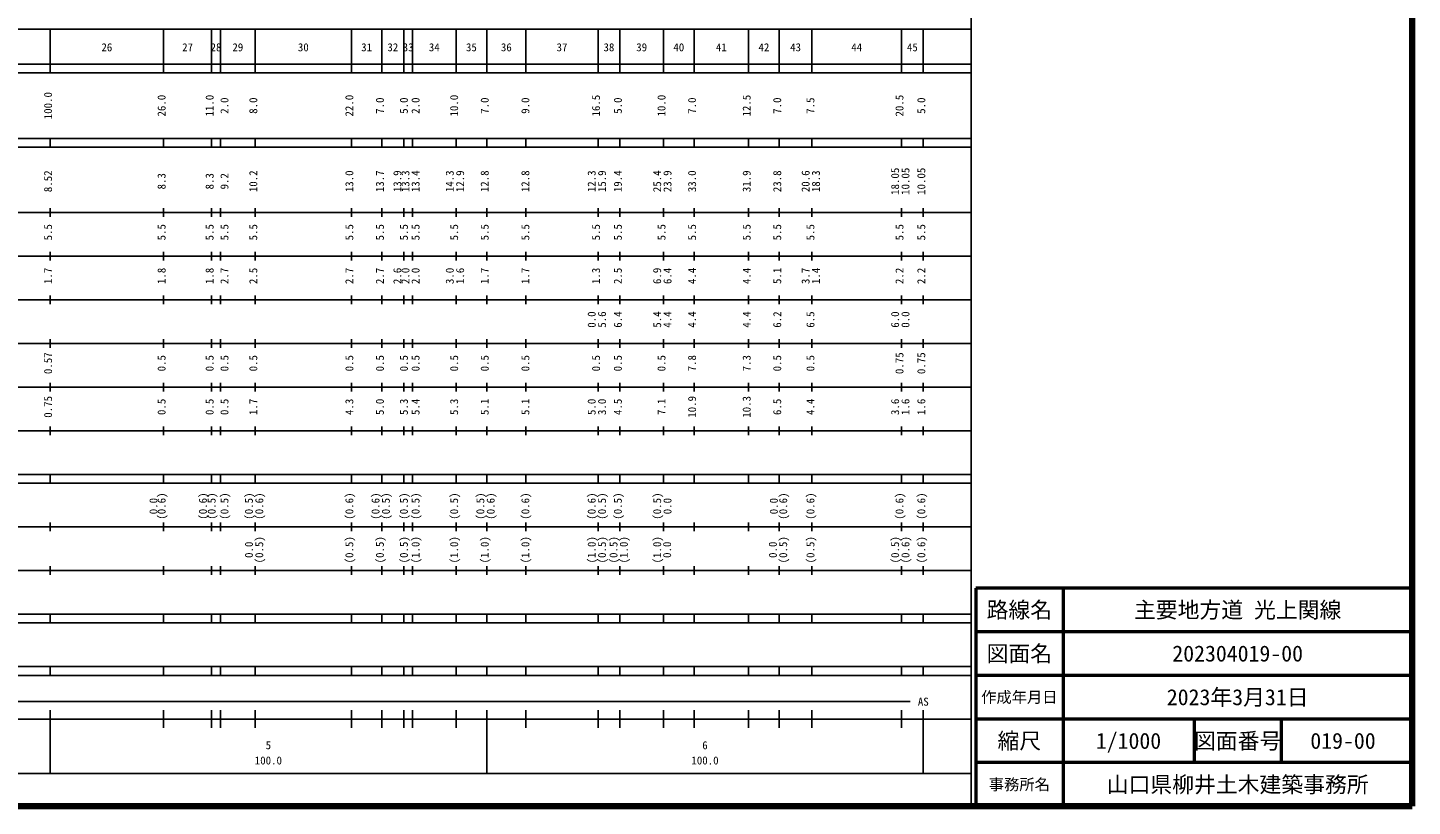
# Model space of a CAD drawing. Units: millimetres on the paper, enlarged 1000 times. Extents: x 40000 to 680000, y 20000 to 380000.
# Drawn here: x 362875 to 680000, y 20000 to 198357 of the extents above; entities that cross this region are included whole.
import ezdxf
from ezdxf.enums import TextEntityAlignment as Align

# ---------------------------------------------------------------- set-up
doc = ezdxf.new("R2010")
doc.units = ezdxf.units.MM
doc.header["$LTSCALE"] = 1000
for name, color, linetype, lineweight in [('M-TTL', 2, 'Continuous', 140), ('M-TTL-BAND', 7, 'Continuous', 25), ('M-TTL-FRAM', 2, 'Continuous', 50), ('M-TTL-LINE', 7, 'Continuous', 50)]:
    doc.layers.add(name, color=color, linetype=linetype, lineweight=lineweight)
doc.layers.add('M-TTL-TXT', color=7, linetype='Continuous')
doc.styles.add('ＭＳ ゴシック', font='')
doc.styles.get('ＭＳ ゴシック').set_extended_font_data('MS Gothic')

msp = doc.modelspace()

# ---------------------------------------------------------------- linework, layer by layer
at = {"layer": 'M-TTL'}
for p, q in [((680000, 20000), (680000, 380000)), ((40000, 20000), (680000, 20000))]:
    msp.add_line(p, q, dxfattribs=at)
at = {"layer": 'M-TTL-BAND'}
for p, q in [((579000, 20000), (579000, 370000)), ((68000, 198000), (579000, 198000)), ((368000, 188000), (368000, 198000)), ((394000, 188000), (394000, 198000)), ((405000, 188000), (405000, 198000)), ((407000, 188000), (407000, 198000)), ((415000, 188000), (415000, 198000)), ((437000, 188000), (437000, 198000)), ((444000, 188000), (444000, 198000)), ((449000, 188000), (449000, 198000)), ((451000, 188000), (451000, 198000)), ((461000, 188000), (461000, 198000)), ((468000, 188000), (468000, 198000)), ((477000, 188000), (477000, 198000)), ((493500, 188000), (493500, 198000)), ((498500, 188000), (498500, 198000)), ((508500, 188000), (508500, 198000)), ((515500, 188000), (515500, 198000)), ((528000, 188000), (528000, 198000)), ((535000, 188000), (535000, 198000)), ((542500, 188000), (542500, 198000)), ((563000, 188000), (563000, 198000)), ((568000, 188000), (568000, 198000)), ((40000, 190000), (579000, 190000)), ((40000, 188000), (579000, 188000)), ((40000, 173000), (579000, 173000)), ((368000, 171000), (368000, 173000)), ((394000, 171000), (394000, 173000)), ((405000, 171000), (405000, 173000)), ((407000, 171000), (407000, 173000)), ((415000, 171000), (415000, 173000)), ((437000, 171000), (437000, 173000)), ((444000, 171000), (444000, 173000)), ((449000, 171000), (449000, 173000)), ((451000, 171000), (451000, 173000)), ((461000, 171000), (461000, 173000)), ((468000, 171000), (468000, 173000)), ((477000, 171000), (477000, 173000)), ((493500, 171000), (493500, 173000)), ((498500, 171000), (498500, 173000)), ((508500, 171000), (508500, 173000)), ((515500, 171000), (515500, 173000)), ((528000, 171000), (528000, 173000)), ((535000, 171000), (535000, 173000)), ((542500, 171000), (542500, 173000)), ((563000, 171000), (563000, 173000)), ((568000, 171000), (568000, 173000)), ((40000, 171000), (579000, 171000)), ((40000, 156000), (579000, 156000)), ((368000, 155000), (368000, 157000)), ((394000, 155000), (394000, 157000)), ((405000, 155000), (405000, 157000)), ((407000, 155000), (407000, 157000)), ((415000, 155000), (415000, 157000)), ((437000, 155000), (437000, 157000)), ((444000, 155000), (444000, 157000)), ((449000, 155000), (449000, 157000)), ((451000, 155000), (451000, 157000)), ((461000, 155000), (461000, 157000)), ((468000, 155000), (468000, 157000)), ((477000, 155000), (477000, 157000)), ((493500, 155000), (493500, 157000)), ((498500, 155000), (498500, 157000)), ((508500, 155000), (508500, 157000)), ((515500, 155000), (515500, 157000)), ((528000, 155000), (528000, 157000)), ((535000, 155000), (535000, 157000)), ((542500, 155000), (542500, 157000)), ((563000, 155000), (563000, 157000)), ((568000, 155000), (568000, 157000)), ((46000, 146000), (579000, 146000)), ((368000, 145000), (368000, 147000)), ((394000, 145000), (394000, 147000)), ((405000, 145000), (405000, 147000)), ((407000, 145000), (407000, 147000)), ((415000, 145000), (415000, 147000)), ((437000, 145000), (437000, 147000)), ((444000, 145000), (444000, 147000)), ((449000, 145000), (449000, 147000)), ((451000, 145000), (451000, 147000)), ((461000, 145000), (461000, 147000)), ((468000, 145000), (468000, 147000)), ((477000, 145000), (477000, 147000)), ((493500, 145000), (493500, 147000)), ((498500, 145000), (498500, 147000)), ((508500, 145000), (508500, 147000)), ((515500, 145000), (515500, 147000)), ((528000, 145000), (528000, 147000)), ((535000, 145000), (535000, 147000)), ((542500, 145000), (542500, 147000)), ((563000, 145000), (563000, 147000)), ((568000, 145000), (568000, 147000)), ((368000, 135000), (368000, 137000)), ((394000, 135000), (394000, 137000)), ((405000, 135000), (405000, 137000)), ((407000, 135000), (407000, 137000)), ((415000, 135000), (415000, 137000)), ((437000, 135000), (437000, 137000)), ((444000, 135000), (444000, 137000)), ((449000, 135000), (449000, 137000)), ((451000, 135000), (451000, 137000)), ((461000, 135000), (461000, 137000)), ((468000, 135000), (468000, 137000)), ((477000, 135000), (477000, 137000)), ((493500, 135000), (493500, 137000)), ((498500, 135000), (498500, 137000)), ((508500, 135000), (508500, 137000)), ((515500, 135000), (515500, 137000)), ((528000, 135000), (528000, 137000)), ((535000, 135000), (535000, 137000)), ((542500, 135000), (542500, 137000)), ((563000, 135000), (563000, 137000)), ((568000, 135000), (568000, 137000)), ((52000, 136000), (579000, 136000)), ((368000, 125000), (368000, 127000)), ((394000, 125000), (394000, 127000)), ((405000, 125000), (405000, 127000)), ((407000, 125000), (407000, 127000)), ((415000, 125000), (415000, 127000)), ((437000, 125000), (437000, 127000)), ((444000, 125000), (444000, 127000)), ((449000, 125000), (449000, 127000)), ((451000, 125000), (451000, 127000)), ((461000, 125000), (461000, 127000)), ((468000, 125000), (468000, 127000)), ((477000, 125000), (477000, 127000)), ((493500, 125000), (493500, 127000)), ((498500, 125000), (498500, 127000)), ((508500, 125000), (508500, 127000)), ((515500, 125000), (515500, 127000)), ((528000, 125000), (528000, 127000)), ((535000, 125000), (535000, 127000)), ((542500, 125000), (542500, 127000)), ((563000, 125000), (563000, 127000)), ((568000, 125000), (568000, 127000)), ((46000, 126000), (579000, 126000)), ((52000, 116000), (579000, 116000)), ((368000, 115000), (368000, 117000)), ((394000, 115000), (394000, 117000)), ((405000, 115000), (405000, 117000)), ((407000, 115000), (407000, 117000)), ((415000, 115000), (415000, 117000)), ((437000, 115000), (437000, 117000)), ((444000, 115000), (444000, 117000)), ((449000, 115000), (449000, 117000)), ((451000, 115000), (451000, 117000)), ((461000, 115000), (461000, 117000)), ((468000, 115000), (468000, 117000)), ((477000, 115000), (477000, 117000)), ((493500, 115000), (493500, 117000)), ((498500, 115000), (498500, 117000)), ((508500, 115000), (508500, 117000)), ((515500, 115000), (515500, 117000)), ((528000, 115000), (528000, 117000)), ((535000, 115000), (535000, 117000)), ((542500, 115000), (542500, 117000)), ((563000, 115000), (563000, 117000)), ((568000, 115000), (568000, 117000)), ((46000, 106000), (579000, 106000)), ((368000, 105000), (368000, 107000)), ((394000, 105000), (394000, 107000)), ((405000, 105000), (405000, 107000)), ((407000, 105000), (407000, 107000)), ((415000, 105000), (415000, 107000)), ((437000, 105000), (437000, 107000)), ((444000, 105000), (444000, 107000)), ((449000, 105000), (449000, 107000)), ((451000, 105000), (451000, 107000)), ((461000, 105000), (461000, 107000)), ((468000, 105000), (468000, 107000)), ((477000, 105000), (477000, 107000)), ((493500, 105000), (493500, 107000)), ((498500, 105000), (498500, 107000)), ((508500, 105000), (508500, 107000)), ((515500, 105000), (515500, 107000)), ((528000, 105000), (528000, 107000)), ((535000, 105000), (535000, 107000)), ((542500, 105000), (542500, 107000)), ((563000, 105000), (563000, 107000)), ((568000, 105000), (568000, 107000)), ((40000, 96000), (579000, 96000)), ((368000, 94000), (368000, 96000)), ((394000, 94000), (394000, 96000)), ((405000, 94000), (405000, 96000)), ((407000, 94000), (407000, 96000)), ((415000, 94000), (415000, 96000)), ((437000, 94000), (437000, 96000)), ((444000, 94000), (444000, 96000)), ((449000, 94000), (449000, 96000)), ((451000, 94000), (451000, 96000)), ((461000, 94000), (461000, 96000)), ((468000, 94000), (468000, 96000)), ((477000, 94000), (477000, 96000)), ((493500, 94000), (493500, 96000)), ((498500, 94000), (498500, 96000)), ((508500, 94000), (508500, 96000)), ((515500, 94000), (515500, 96000)), ((528000, 94000), (528000, 96000)), ((535000, 94000), (535000, 96000)), ((542500, 94000), (542500, 96000)), ((563000, 94000), (563000, 96000)), ((568000, 94000), (568000, 96000)), ((40000, 94000), (579000, 94000)), ((49000, 84000), (579000, 84000)), ((368000, 83000), (368000, 85000)), ((394000, 83000), (394000, 85000)), ((405000, 83000), (405000, 85000)), ((407000, 83000), (407000, 85000)), ((415000, 83000), (415000, 85000)), ((437000, 83000), (437000, 85000)), ((444000, 83000), (444000, 85000)), ((449000, 83000), (449000, 85000)), ((451000, 83000), (451000, 85000)), ((461000, 83000), (461000, 85000)), ((468000, 83000), (468000, 85000)), ((477000, 83000), (477000, 85000)), ((493500, 83000), (493500, 85000)), ((498500, 83000), (498500, 85000)), ((508500, 83000), (508500, 85000)), ((515500, 83000), (515500, 85000)), ((528000, 83000), (528000, 85000)), ((535000, 83000), (535000, 85000)), ((542500, 83000), (542500, 85000)), ((563000, 83000), (563000, 85000)), ((568000, 83000), (568000, 85000)), ((40000, 74000), (579000, 74000)), ((368000, 73000), (368000, 75000)), ((394000, 73000), (394000, 75000)), ((405000, 73000), (405000, 75000)), ((407000, 73000), (407000, 75000)), ((415000, 73000), (415000, 75000)), ((437000, 73000), (437000, 75000)), ((444000, 73000), (444000, 75000)), ((449000, 73000), (449000, 75000)), ((451000, 73000), (451000, 75000)), ((461000, 73000), (461000, 75000)), ((468000, 73000), (468000, 75000)), ((477000, 73000), (477000, 75000)), ((493500, 73000), (493500, 75000)), ((498500, 73000), (498500, 75000)), ((508500, 73000), (508500, 75000)), ((515500, 73000), (515500, 75000)), ((528000, 73000), (528000, 75000)), ((535000, 73000), (535000, 75000)), ((542500, 73000), (542500, 75000)), ((563000, 73000), (563000, 75000)), ((568000, 73000), (568000, 75000)), ((40000, 64000), (579000, 64000)), ((368000, 62000), (368000, 64000)), ((394000, 62000), (394000, 64000)), ((405000, 62000), (405000, 64000)), ((407000, 62000), (407000, 64000)), ((415000, 62000), (415000, 64000)), ((437000, 62000), (437000, 64000)), ((444000, 62000), (444000, 64000)), ((449000, 62000), (449000, 64000)), ((451000, 62000), (451000, 64000)), ((461000, 62000), (461000, 64000)), ((468000, 62000), (468000, 64000)), ((477000, 62000), (477000, 64000)), ((493500, 62000), (493500, 64000)), ((498500, 62000), (498500, 64000)), ((508500, 62000), (508500, 64000)), ((515500, 62000), (515500, 64000)), ((528000, 62000), (528000, 64000)), ((535000, 62000), (535000, 64000)), ((542500, 62000), (542500, 64000)), ((563000, 62000), (563000, 64000)), ((568000, 62000), (568000, 64000)), ((40000, 62000), (579000, 62000)), ((40000, 52000), (579000, 52000)), ((368000, 50000), (368000, 52000)), ((394000, 50000), (394000, 52000)), ((405000, 50000), (405000, 52000)), ((407000, 50000), (407000, 52000)), ((415000, 50000), (415000, 52000)), ((437000, 50000), (437000, 52000)), ((444000, 50000), (444000, 52000)), ((449000, 50000), (449000, 52000)), ((451000, 50000), (451000, 52000)), ((461000, 50000), (461000, 52000)), ((468000, 50000), (468000, 52000)), ((477000, 50000), (477000, 52000)), ((493500, 50000), (493500, 52000)), ((498500, 50000), (498500, 52000)), ((508500, 50000), (508500, 52000)), ((515500, 50000), (515500, 52000)), ((528000, 50000), (528000, 52000)), ((535000, 50000), (535000, 52000)), ((542500, 50000), (542500, 52000)), ((563000, 50000), (563000, 52000)), ((568000, 50000), (568000, 52000)), ((40000, 50000), (579000, 50000)), ((71000, 44000), (565000, 44000)), ((368000, 27500), (368000, 42000)), ((394000, 38000), (394000, 42000)), ((405000, 38000), (405000, 42000)), ((407000, 38000), (407000, 42000)), ((415000, 38000), (415000, 42000)), ((437000, 38000), (437000, 42000)), ((444000, 38000), (444000, 42000)), ((449000, 38000), (449000, 42000)), ((451000, 38000), (451000, 42000)), ((461000, 38000), (461000, 42000)), ((468000, 27500), (468000, 42000)), ((477000, 38000), (477000, 42000)), ((493500, 38000), (493500, 42000)), ((498500, 38000), (498500, 42000)), ((508500, 38000), (508500, 42000)), ((515500, 38000), (515500, 42000)), ((528000, 38000), (528000, 42000)), ((535000, 38000), (535000, 42000)), ((542500, 38000), (542500, 42000)), ((563000, 38000), (563000, 42000)), ((568000, 27500), (568000, 42000)), ((40000, 40000), (579000, 40000)), ((68000, 27500), (579000, 27500))]:
    msp.add_line(p, q, dxfattribs=at)
at = {"layer": 'M-TTL-FRAM'}
for p, q in [((680000, 70000), (580000, 70000)), ((580000, 70000), (580000, 20000))]:
    msp.add_line(p, q, dxfattribs=at)
at = {"layer": 'M-TTL-LINE'}
for p, q in [((600000, 70000), (600000, 20000)), ((680000, 60000), (580000, 60000)), ((680000, 50000), (580000, 50000)), ((680000, 40000), (580000, 40000)), ((630000, 40000), (630000, 30000)), ((650000, 40000), (650000, 30000)), ((680000, 30000), (580000, 30000))]:
    msp.add_line(p, q, dxfattribs=at)

# ---------------------------------------------------------------- texts
at = {"layer": 'M-TTL-BAND', "style": 'ＭＳ ゴシック'}
for s, p in [('26', (381000, 192405)), ('27', (399500, 192405)), ('28', (406000, 192405)), ('29', (411000, 192405)), ('30', (426000, 192405)), ('31', (440500, 192405)), ('32', (446500, 192405)), ('33', (450000, 192405)), ('34', (456000, 192405)), ('35', (464500, 192405)), ('36', (472500, 192405)), ('37', (485250, 192405)), ('38', (496000, 192405)), ('39', (503500, 192405)), ('40', (512000, 192405)), ('41', (521750, 192405)), ('42', (531500, 192405)), ('43', (538750, 192405)), ('44', (552750, 192405)), ('45', (565500, 192405)), ('AS', (568000, 42500)), ('5', (418000, 32523)), ('6', (518000, 32523)), ('100.0', (418000, 29033)), ('100.0', (518000, 29033))]:
    msp.add_text(s, height=1833, dxfattribs=at).set_placement(p, align=Align.BOTTOM_CENTER)
for s, p in [('100.0', (369000, 180500)), ('26.0', (395000, 180500)), ('11.0', (406000, 180500)), ('2.0', (409398, 180500)), ('8.0', (416000, 180500)), ('22.0', (438000, 180500)), ('7.0', (445000, 180500)), ('5.0', (450496, 180500)), ('2.0', (453168, 180500)), ('10.0', (462000, 180500)), ('7.0', (469000, 180500)), ('9.0', (478316, 180500)), ('16.5', (494500, 180500)), ('5.0', (499500, 180500)), ('10.0', (509500, 180500)), ('7.0', (516500, 180500)), ('12.5', (529000, 180500)), ('7.0', (536000, 180500)), ('7.5', (543607, 180500)), ('20.5', (564000, 180500)), ('5.0', (569000, 180500)), ('8.52', (369000, 163174)), ('9.2', (409398, 163174)), ('10.2', (416000, 163174)), ('13.0', (438000, 163174)), ('13.7', (445000, 163174)), ('13.9', (449000, 163174)), ('13.3', (450852, 163174)), ('13.4', (453168, 163174)), ('14.3', (461000, 163174)), ('12.9', (463370, 163174)), ('12.8', (469000, 163174)), ('12.8', (478316, 163174)), ('12.3', (493500, 163174)), ('15.9', (495870, 163174)), ('19.4', (499500, 163174)), ('25.4', (508500, 163174)), ('23.9', (510870, 163174)), ('33.0', (516500, 163174)), ('31.9', (529000, 163174)), ('23.8', (536000, 163174)), ('20.6', (542500, 163174)), ('18.3', (544870, 163174)), ('18.05', (563000, 163174)), ('10.05', (565370, 163174)), ('10.05', (569000, 163174)), ('8.3', (395000, 163174)), ('8.3', (406000, 163174)), ('5.5', (369000, 151500)), ('5.5', (395000, 151500)), ('5.5', (406000, 151500)), ('5.5', (409398, 151500)), ('5.5', (416000, 151500)), ('5.5', (438000, 151500)), ('5.5', (445000, 151500)), ('5.5', (450496, 151500)), ('5.5', (453168, 151500)), ('5.5', (462000, 151500)), ('5.5', (469000, 151500)), ('5.5', (478316, 151500)), ('5.5', (494500, 151500)), ('5.5', (499500, 151500)), ('5.5', (509500, 151500)), ('5.5', (516500, 151500)), ('5.5', (529000, 151500)), ('5.5', (536000, 151500)), ('5.5', (543607, 151500)), ('5.5', (564000, 151500)), ('5.5', (569000, 151500)), ('1.7', (369000, 141500)), ('1.8', (395000, 141500)), ('1.8', (406000, 141500)), ('2.7', (409398, 141500)), ('2.5', (416000, 141500)), ('2.7', (438000, 141500)), ('2.7', (445000, 141500)), ('2.6', (449000, 141500)), ('2.0', (450852, 141500)), ('2.0', (453168, 141500)), ('3.0', (461000, 141500)), ('1.6', (463370, 141500)), ('1.7', (469000, 141500)), ('1.7', (478316, 141500)), ('1.3', (494500, 141500)), ('2.5', (499500, 141500)), ('6.9', (508500, 141500)), ('6.4', (510870, 141500)), ('4.4', (516500, 141500)), ('4.4', (529000, 141500)), ('5.1', (536000, 141500)), ('3.7', (542500, 141500)), ('1.4', (544870, 141500)), ('2.2', (564000, 141500)), ('2.2', (569000, 141500)), ('0.0', (493500, 131500)), ('5.6', (495870, 131500)), ('6.4', (499500, 131500)), ('5.4', (508500, 131500)), ('4.4', (510870, 131500)), ('4.4', (516500, 131500)), ('4.4', (529000, 131500)), ('6.2', (536000, 131500)), ('6.5', (543607, 131500)), ('6.0', (563000, 131500)), ('0.0', (565370, 131500)), ('0.57', (369000, 121500)), ('0.75', (564000, 121500)), ('0.75', (569000, 121500)), ('0.5', (395000, 121500)), ('0.5', (406000, 121500)), ('0.5', (409398, 121500)), ('0.5', (416000, 121500)), ('0.5', (438000, 121500)), ('0.5', (445000, 121500)), ('0.5', (450496, 121500)), ('0.5', (453168, 121500)), ('0.5', (462000, 121500)), ('0.5', (469000, 121500)), ('0.5', (478316, 121500)), ('0.5', (494500, 121500)), ('0.5', (499500, 121500)), ('0.5', (509500, 121500)), ('7.8', (516500, 121500)), ('7.3', (529000, 121500)), ('0.5', (536000, 121500)), ('0.5', (543607, 121500)), ('0.75', (369000, 111500)), ('0.5', (395000, 111500)), ('0.5', (406000, 111500)), ('0.5', (409398, 111500)), ('1.7', (416000, 111500)), ('4.3', (438000, 111500)), ('5.0', (445000, 111500)), ('5.3', (450496, 111500)), ('5.4', (453168, 111500)), ('5.3', (462000, 111500)), ('5.1', (469000, 111500)), ('5.1', (478316, 111500)), ('5.0', (493500, 111500)), ('3.0', (495870, 111500)), ('4.5', (499500, 111500)), ('7.1', (509500, 111500)), ('10.9', (516500, 111500)), ('10.3', (529000, 111500)), ('6.5', (536000, 111500)), ('4.4', (543607, 111500)), ('3.6', (563000, 111500)), ('1.6', (565370, 111500)), ('1.6', (569000, 111500)), ('(0.5)', (415000, 88764)), ('(0.6)', (417370, 88764)), ('(0.6)', (438000, 88764)), ('(0.6)', (444000, 88764)), ('(0.5)', (446370, 88764)), ('(0.5)', (450496, 88764)), ('(0.5)', (453168, 88764)), ('(0.5)', (462000, 88764)), ('(0.5)', (468000, 88764)), ('(0.6)', (470370, 88764)), ('(0.6)', (478316, 88764)), ('(0.6)', (493500, 88764)), ('(0.5)', (495870, 88764)), ('(0.5)', (499500, 88764)), ('(0.5)', (508500, 88764)), ('0.0', (510870, 88764)), ('0.0', (535217, 88764)), ('(0.6)', (537370, 88764)), ('(0.6)', (543607, 88764)), ('(0.6)', (564000, 88764)), ('(0.6)', (569000, 88764)), ('0.0', (415000, 78764)), ('(0.5)', (417370, 78764)), ('(0.5)', (438000, 78764)), ('(0.5)', (445000, 78764)), ('(0.5)', (450496, 78764)), ('(1.0)', (453168, 78764)), ('(1.0)', (462000, 78764)), ('(1.0)', (469000, 78764)), ('(1.0)', (478316, 78764)), ('(1.0)', (493500, 78764)), ('(0.5)', (495870, 78764)), ('(0.5)', (498500, 78764)), ('(1.0)', (500870, 78764)), ('(1.0)', (508500, 78764)), ('0.0', (510779, 78764)), ('0.0', (535000, 78764)), ('(0.5)', (537370, 78764)), ('(0.5)', (543607, 78764)), ('(0.5)', (563000, 78764)), ('(0.6)', (565370, 78764)), ('(0.6)', (569000, 78764))]:
    msp.add_text(s, height=1833, rotation=90, dxfattribs=at).set_placement(p, align=Align.BOTTOM_CENTER)
for s, p in [('0.0', (393133, 90639)), ('(0.6)', (395000, 91889)), ('(0.6)', (404462, 91889)), ('(0.5)', (406462, 91889)), ('(0.5)', (409398, 91889))]:
    msp.add_text(s, height=1833, rotation=90, dxfattribs=at).set_placement(p, align=Align.BOTTOM_RIGHT)
at = {"layer": 'M-TTL-TXT', "style": 'ＭＳ ゴシック'}
for s, height, p in [('路線名', 3666, (590000, 65000)), ('路線名', 3666, (590000, 65000)), ('主要地方道 光上関線', 3666, (640000, 65000)), ('図面名', 3666, (590000, 55000)), ('図面名', 3666, (590000, 55000)), ('202304019-00', 3666, (640000, 55000)), ('作成年月日', 2566, (590000, 45000)), ('作成年月日', 2566, (590000, 45000)), ('2023年3月31日', 3666, (640000, 45000)), ('縮尺', 3666, (590000, 35000)), ('縮尺', 3666, (590000, 35000)), ('1/1000', 3666, (615000, 35000)), ('図面番号', 3666, (640000, 35000)), ('図面番号', 3666, (640000, 35000)), ('019-00', 3666, (664125, 35000)), ('事務所名', 2566, (590000, 25000)), ('事務所名', 2566, (590000, 25000)), ('山口県柳井土木建築事務所', 3666, (640000, 25000))]:
    msp.add_text(s, height=height, dxfattribs=at).set_placement(p, align=Align.MIDDLE_CENTER)

doc.saveas('drawing.dxf')
